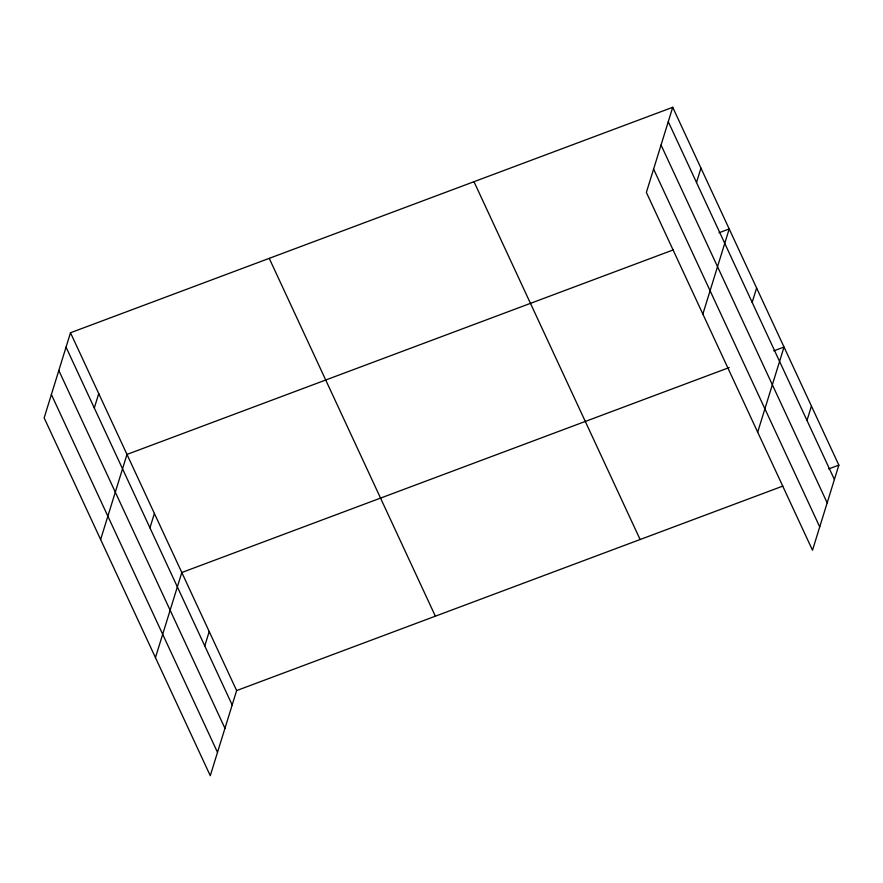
<?xml version="1.0" encoding="UTF-8"?>
<svg xmlns="http://www.w3.org/2000/svg" width="883" height="883" viewBox="0 0 883 883"><rect width="100%" height="100%" fill="white"/><g stroke="black" fill="none" stroke-linecap="round" stroke-linejoin="round"><path stroke-width="1.32" d="M70.497 332.759L44.15 417.88L210.275 775.704L236.633 690.583L70.497 332.759L672.725 107.296L838.85 465.12L812.503 550.241L646.367 192.417L672.725 107.296M94.293 407.979L98.741 393.586M100.629 539.546L126.986 454.425L673.155 249.944M149.944 527.846L154.393 513.465M155.452 657.625L181.81 572.504L729.248 367.549M204.768 645.926L209.216 631.544M696.51 182.505L700.959 168.123M702.857 314.083L729.203 228.951L719.016 232.77M752.161 302.383L756.621 287.99M757.68 432.162L784.027 347.03L773.839 350.849M806.985 420.463L811.444 406.081M236.633 690.583L782.802 486.103M828.662 468.928L838.85 465.12M668.265 121.677L834.402 479.502M661.047 145.022L827.172 502.846M653.597 169.072L819.722 526.897M473.983 181.699L640.12 539.524M269.238 258.355L435.363 616.179M66.048 347.14L232.174 704.965M58.819 370.485L224.955 728.309M51.38 394.535L217.505 752.36"/></g></svg>
